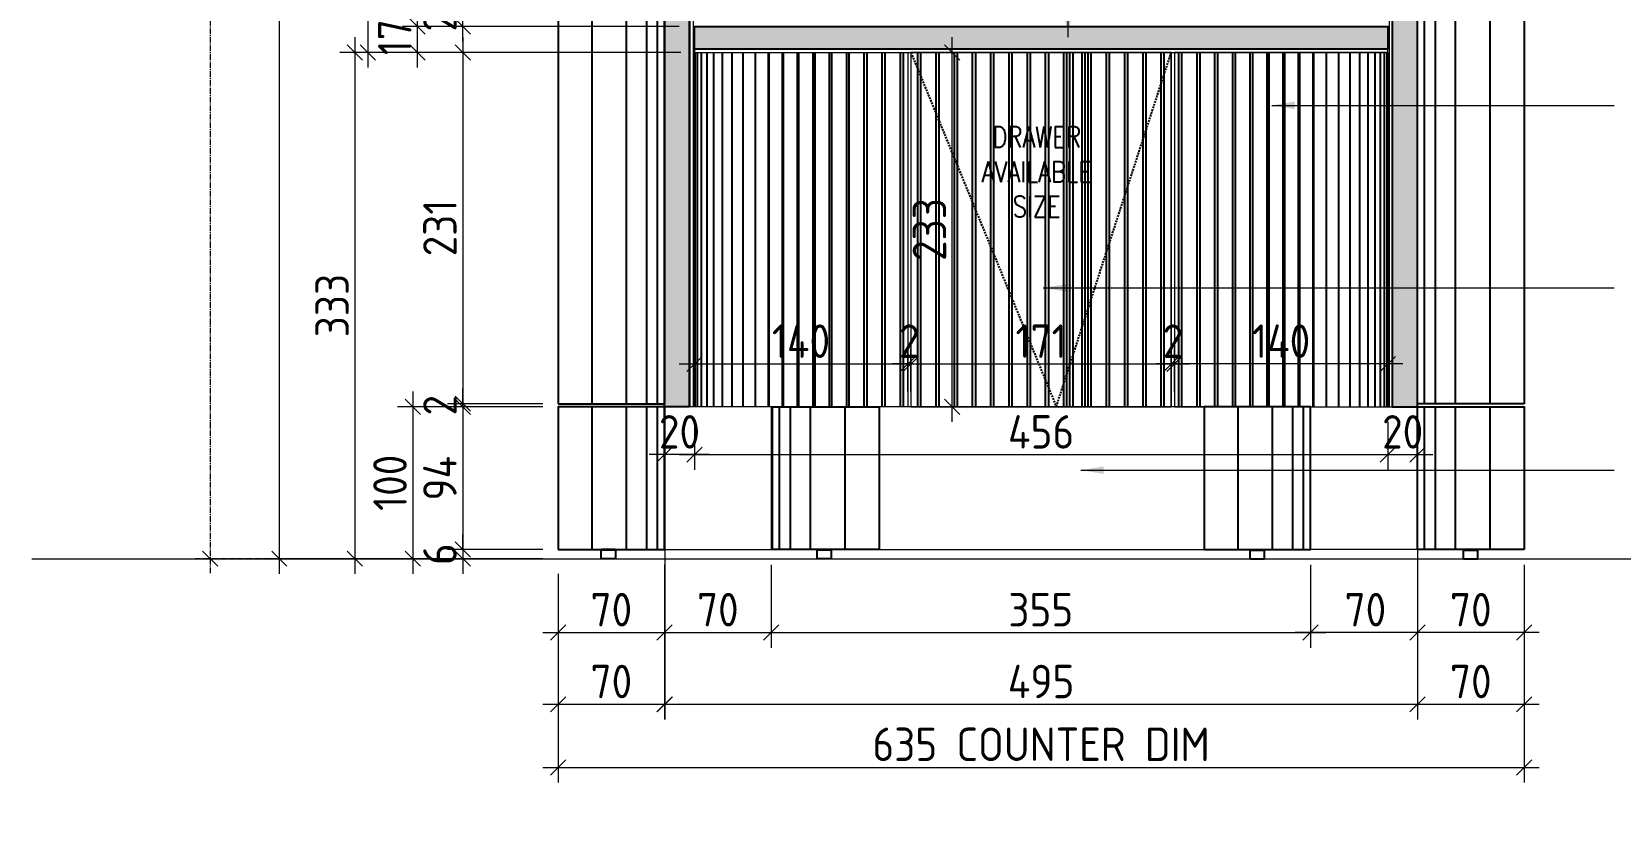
# Model space of a CAD drawing. Header units: millimetres. Extents: x 539949 to 547802, y -525020 to -515511.
# Drawn here: x 541713 to 542758, y -520055 to -519536 of the extents above; entities that cross this region are included whole.
import ezdxf

# ---------------------------------------------------------------- set-up
doc = ezdxf.new("R2010")
doc.units = ezdxf.units.MM
doc.header["$LTSCALE"] = 5
doc.header["$MEASUREMENT"] = 0
doc.header["$PDMODE"] = 35
for name, pattern in [('CENTER2', [1.125, 0.75, -0.125, 0.125, -0.125]), ('DASH2', [0.375, 0.25, -0.125]), ('phl_thick', [0])]:
    doc.linetypes.add(name, pattern=pattern)
for name, color, linetype, lineweight in [('Decolab', 7, 'Continuous', 0), ('MDF', 41, 'Continuous', 0), ('METAL', 6, 'Continuous', 0)]:
    doc.layers.add(name, color=color, linetype=linetype, lineweight=lineweight)
for name, color, linetype in [('DIM-10', 1, 'Continuous'), ('HACTH', 8, 'Continuous'), ('Hardware', 9, 'Continuous'), ('HATCH', 8, 'Continuous'), ('I-FURN', 25, 'Continuous'), ('L-Det Tag', 7, 'Continuous')]:
    doc.layers.add(name, color=color, linetype=linetype)
doc.styles.add('ABRA', font='romans.shx', dxfattribs={"width": 0.8, "bigfont": 'bigfont.shx'})
doc.styles.add('ISOCP', font='isocp.shx')
doc.styles.get("Standard").update_dxf_attribs({"font": 'arial.ttf'})
doc.dimstyles.new('dim', dxfattribs={"dimtxt": 2, "dimasz": 2, "dimexe": 1, "dimexo": 1, "dimgap": 1, "dimtad": 1, "dimdec": 0, "dimdsep": 46, "dimtxsty": 'Standard', "dimblk": 'OBLIQUE', "dimcen": 0, "dimdle": 1, "dimclrd": 1, "dimclre": 1, "dimclrt": 1, "dimadec": 0, "dimazin": 0, "dimtfac": 1, "dimtdec": 0, "dimtix": 1, "dimtmove": 0, "dimatfit": 3, "dimfxl": 1, "dimlwd": 0, "dimlwe": 0, "dimarcsym": 0})
doc.dimstyles.new('DL - 10', dxfattribs={"dimscale": 10, "dimtxt": 2.2, "dimasz": 1, "dimexe": 1, "dimexo": 1, "dimgap": 0.4, "dimtad": 1, "dimdec": 0, "dimdsep": 46, "dimtxsty": 'ISOCP', "dimblk": 'OBLIQUE', "dimcen": 0.5, "dimdle": 1, "dimclrd": 256, "dimclre": 256, "dimclrt": 2, "dimadec": 0, "dimazin": 2, "dimtfac": 1, "dimtdec": 0, "dimtix": 1, "dimtmove": 1, "dimatfit": 3, "dimldrblk": 'OPEN90', "dimfxl": 1, "dimlwd": 9, "dimlwe": 9, "dimarcsym": 0})

# ---------------------------------------------------------------- blocks, each defined once
blk = doc.blocks.new('*U330')
at = {"layer": 'HATCH'}
for p, q in [((-200, 0), (-200, 268.5)), ((-186.9, 0), (-186.9, 268.5)), ((-166.6, 0), (-166.6, 268.5)), ((-128.6, 0), (-128.6, 268.5)), ((-63.7, 0), (-63.7, 268.5)), ((0, 268.5), (0, 0))]:
    blk.add_line(p, q, dxfattribs=at)
blk.add_lwpolyline([(0, 0), (-200, 0), (-200, 268.5), (0, 268.5)], close=True, dxfattribs=at)
blk = doc.blocks.new('*U371')
at = {"layer": 'HATCH'}
for p, q in [((-200, 0), (-200, 6601.4)), ((-186.9, 0), (-186.9, 6601.4)), ((-166.6, 0), (-166.6, 6601.4)), ((-128.6, 0), (-128.6, 6601.4)), ((-63.7, 0), (-63.7, 6601.4)), ((0, 6601.4), (0, 0))]:
    blk.add_line(p, q, dxfattribs=at)
blk.add_lwpolyline([(0, 0), (-200, 0), (-200, 6601.4), (0, 6601.4)], close=True, dxfattribs=at)
blk = doc.blocks.new('_OBLIQUE')
at = {"color": 0, "linetype": 'ByBlock', "lineweight": -2}
blk.add_line((-0.5, -0.5), (0.5, 0.5), dxfattribs=at)
blk = doc.blocks.new('*D34')
at = {"layer": 'Defpoints', "color": 0, "transparency": 16777216}
for p in [(542059.3, -517169.2), (541876, -519882.2), (542059.3, -519882.2)]:
    blk.add_point(p, dxfattribs=at)
at = {"layer": 'DIM-10', "lineweight": 9, "transparency": 16777216}
for p, q in [((541876, -517159.2), (541876, -519892.2)), ((542049.3, -517169.2), (541866, -517169.2)), ((542049.3, -519882.2), (541866, -519882.2))]:
    blk.add_line(p, q, dxfattribs=at)
at = {"layer": 'DIM-10', "lineweight": 9, "transparency": 16777216, "xscale": 10, "yscale": 10, "zscale": 10}
for p, rotation in [((541876, -517169.2), 90), ((541876, -519882.2), 270)]:
    blk.add_blockref('_OBLIQUE', p, dxfattribs=dict(at, rotation=rotation))
at = {"layer": 'DIM-10', "color": 2, "transparency": 16777216, "insert": (541860.8, -518525.7), "char_height": 22, "attachment_point": 5, "rotation": 90, "style": 'ISOCP'}
blk.add_mtext('2713 COUNTER DIM.', dxfattribs=at)
blk = doc.blocks.new('_Open90')
at = {"color": 0, "linetype": 'ByBlock', "lineweight": -2}
for p, q in [((0, 0), (-1, 0)), ((-0.5, 0.5), (0, 0)), ((0, 0), (-0.5, -0.5))]:
    blk.add_line(p, q, dxfattribs=at)
blk = doc.blocks.new('*D55')
at = {"layer": 'Defpoints', "color": 0, "transparency": 16777216}
for p in [(542199.3, -518051.4), (541934.2, -519549.4), (542148.9, -519549.4)]:
    blk.add_point(p, dxfattribs=at)
at = {"layer": 'DIM-10', "lineweight": 9, "transparency": 16777216}
for p, q in [((542189.3, -518051.4), (541924.2, -518051.4)), ((541934.2, -518041.4), (541934.2, -519559.4)), ((542138.9, -519549.4), (541924.2, -519549.4))]:
    blk.add_line(p, q, dxfattribs=at)
at = {"layer": 'DIM-10', "lineweight": 9, "transparency": 16777216, "xscale": 10, "yscale": 10, "zscale": 10}
for p, rotation in [((541934.2, -518051.4), 90), ((541934.2, -519549.4), 270)]:
    blk.add_blockref('_OBLIQUE', p, dxfattribs=dict(at, rotation=rotation))
at = {"layer": 'DIM-10', "color": 2, "transparency": 16777216, "insert": (541904.2, -518817.4), "char_height": 22, "attachment_point": 5, "rotation": 90, "style": 'ISOCP'}
blk.add_mtext('1498', dxfattribs=at)
blk = doc.blocks.new('*D39')
at = {"layer": 'Defpoints', "color": 0, "transparency": 16777216}
for p in [(542141.3, -519549.4), (541925.7, -519882.2), (542058.6, -519882.2)]:
    blk.add_point(p, dxfattribs=at)
at = {"layer": 'DIM-10', "lineweight": 9, "transparency": 16777216}
for p, q in [((541925.7, -519539.4), (541925.7, -519892.2)), ((542131.3, -519549.4), (541915.7, -519549.4)), ((542048.6, -519882.2), (541915.7, -519882.2))]:
    blk.add_line(p, q, dxfattribs=at)
at = {"layer": 'DIM-10', "lineweight": 9, "transparency": 16777216, "xscale": 10, "yscale": 10, "zscale": 10}
for p, rotation in [((541925.7, -519549.4), 90), ((541925.7, -519882.2), 270)]:
    blk.add_blockref('_OBLIQUE', p, dxfattribs=dict(at, rotation=rotation))
at = {"layer": 'DIM-10', "color": 2, "transparency": 16777216, "insert": (541910.7, -519715.8), "char_height": 22, "attachment_point": 5, "rotation": 90, "style": 'ISOCP'}
blk.add_mtext('333', dxfattribs=at)
blk = doc.blocks.new('*D52')
at = {"layer": 'Defpoints', "color": 0, "transparency": 16777216}
for p in [(541996.6, -519512.2), (542148.8, -519512.2), (542148.8, -519532.3)]:
    blk.add_point(p, dxfattribs=at)
at = {"layer": 'DIM-10', "lineweight": 9, "transparency": 16777216}
for p, q in [((541996.6, -519542.3), (541996.6, -519502.2)), ((542138.8, -519512.2), (541986.6, -519512.2)), ((542138.8, -519532.3), (541986.6, -519532.3))]:
    blk.add_line(p, q, dxfattribs=at)
at = {"layer": 'DIM-10', "lineweight": 9, "transparency": 16777216, "xscale": 10, "yscale": 10, "zscale": 10}
for p, rotation in [((541996.6, -519512.2), 90), ((541996.6, -519532.3), 270)]:
    blk.add_blockref('_OBLIQUE', p, dxfattribs=dict(at, rotation=rotation))
at = {"layer": 'DIM-10', "color": 2, "transparency": 16777216, "insert": (541981.6, -519522.2), "char_height": 22, "attachment_point": 5, "rotation": 90, "style": 'ISOCP'}
blk.add_mtext('20', dxfattribs=at)
blk = doc.blocks.new('*D35')
at = {"layer": 'Defpoints', "color": 0, "transparency": 16777216}
for p in [(541966.9, -519532.3), (542148.8, -519532.3), (542149.9, -519549.4)]:
    blk.add_point(p, dxfattribs=at)
at = {"layer": 'DIM-10', "lineweight": 9, "transparency": 16777216}
for p, q in [((541966.9, -519559.4), (541966.9, -519522.3)), ((542138.8, -519532.3), (541956.9, -519532.3)), ((542139.9, -519549.4), (541956.9, -519549.4))]:
    blk.add_line(p, q, dxfattribs=at)
at = {"layer": 'DIM-10', "lineweight": 9, "transparency": 16777216, "xscale": 10, "yscale": 10, "zscale": 10}
for p, rotation in [((541966.9, -519532.3), 90), ((541966.9, -519549.4), 270)]:
    blk.add_blockref('_OBLIQUE', p, dxfattribs=dict(at, rotation=rotation))
at = {"layer": 'DIM-10', "color": 2, "transparency": 16777216, "insert": (541951.9, -519539.4), "char_height": 22, "attachment_point": 5, "rotation": 90, "style": 'ISOCP'}
blk.add_mtext('17', dxfattribs=at)
blk = doc.blocks.new('*D53')
at = {"layer": 'Defpoints', "color": 0, "transparency": 16777216}
for p in [(542059.3, -519549.4), (541996.6, -519780.3), (542059.3, -519780.3)]:
    blk.add_point(p, dxfattribs=at)
at = {"layer": 'DIM-10', "lineweight": 9, "transparency": 16777216}
for p, q in [((541996.6, -519539.4), (541996.6, -519790.3)), ((542049.3, -519549.4), (541986.6, -519549.4)), ((542049.3, -519780.3), (541986.6, -519780.3))]:
    blk.add_line(p, q, dxfattribs=at)
at = {"layer": 'DIM-10', "lineweight": 9, "transparency": 16777216, "xscale": 10, "yscale": 10, "zscale": 10}
for p, rotation in [((541996.6, -519549.4), 90), ((541996.6, -519780.3), 270)]:
    blk.add_blockref('_OBLIQUE', p, dxfattribs=dict(at, rotation=rotation))
at = {"layer": 'DIM-10', "color": 2, "transparency": 16777216, "insert": (541981.6, -519664.8), "char_height": 22, "attachment_point": 5, "rotation": 90, "style": 'ISOCP'}
blk.add_mtext('231', dxfattribs=at)
blk = doc.blocks.new('*D54')
at = {"layer": 'Defpoints', "color": 0, "transparency": 16777216}
for p in [(542059.3, -519782.3), (541996.6, -519876.2), (542059.3, -519876.2)]:
    blk.add_point(p, dxfattribs=at)
at = {"layer": 'DIM-10', "lineweight": 9, "transparency": 16777216}
for p, q in [((541996.6, -519772.3), (541996.6, -519886.2)), ((542049.3, -519782.3), (541986.6, -519782.3)), ((542049.3, -519876.2), (541986.6, -519876.2))]:
    blk.add_line(p, q, dxfattribs=at)
at = {"layer": 'DIM-10', "lineweight": 9, "transparency": 16777216, "xscale": 10, "yscale": 10, "zscale": 10}
for p, rotation in [((541996.6, -519782.3), 90), ((541996.6, -519876.2), 270)]:
    blk.add_blockref('_OBLIQUE', p, dxfattribs=dict(at, rotation=rotation))
at = {"layer": 'DIM-10', "color": 2, "transparency": 16777216, "insert": (541981.6, -519829.3), "char_height": 22, "attachment_point": 5, "rotation": 90, "style": 'ISOCP'}
blk.add_mtext('94', dxfattribs=at)
blk = doc.blocks.new('*D68')
at = {"layer": 'Defpoints', "color": 0, "transparency": 16777216}
for p in [(542129.2, -519876.2), (542059.3, -519882.2), (542129.2, -519930.7)]:
    blk.add_point(p, dxfattribs=at)
at = {"layer": 'DIM-10', "lineweight": 9, "transparency": 16777216}
for p, q in [((542129.2, -519886.2), (542129.2, -519940.7)), ((542059.3, -519892.2), (542059.3, -519940.7)), ((542049.3, -519930.7), (542139.2, -519930.7))]:
    blk.add_line(p, q, dxfattribs=at)
at = {"layer": 'DIM-10', "lineweight": 9, "transparency": 16777216, "xscale": 10, "yscale": 10, "zscale": 10, "rotation": 180}
blk.add_blockref('_OBLIQUE', (542059.3, -519930.7), dxfattribs=at)
at = {"layer": 'DIM-10', "lineweight": 9, "transparency": 16777216, "xscale": 10, "yscale": 10, "zscale": 10}
blk.add_blockref('_OBLIQUE', (542129.2, -519930.7), dxfattribs=at)
at = {"layer": 'DIM-10', "color": 2, "transparency": 16777216, "insert": (542094.3, -519915.7), "char_height": 22, "attachment_point": 5, "style": 'ISOCP'}
blk.add_mtext('70', dxfattribs=at)
blk = doc.blocks.new('*D69')
at = {"layer": 'Defpoints', "color": 0, "transparency": 16777216}
for p in [(542129.2, -519876.2), (542199.3, -519876.2), (542199.3, -519930.7)]:
    blk.add_point(p, dxfattribs=at)
at = {"layer": 'DIM-10', "lineweight": 9, "transparency": 16777216}
for p, q in [((542129.2, -519886.2), (542129.2, -519940.7)), ((542199.3, -519886.2), (542199.3, -519940.7)), ((542119.2, -519930.7), (542209.3, -519930.7))]:
    blk.add_line(p, q, dxfattribs=at)
at = {"layer": 'DIM-10', "lineweight": 9, "transparency": 16777216, "xscale": 10, "yscale": 10, "zscale": 10, "rotation": 180}
blk.add_blockref('_OBLIQUE', (542129.2, -519930.7), dxfattribs=at)
at = {"layer": 'DIM-10', "lineweight": 9, "transparency": 16777216, "xscale": 10, "yscale": 10, "zscale": 10}
blk.add_blockref('_OBLIQUE', (542199.3, -519930.7), dxfattribs=at)
at = {"layer": 'DIM-10', "color": 2, "transparency": 16777216, "insert": (542164.3, -519915.7), "char_height": 22, "attachment_point": 5, "style": 'ISOCP'}
blk.add_mtext('70', dxfattribs=at)
blk = doc.blocks.new('*D70')
at = {"layer": 'Defpoints', "color": 0, "transparency": 16777216}
for p in [(542199.3, -519876.2), (542553.9, -519876.2), (542553.9, -519930.7)]:
    blk.add_point(p, dxfattribs=at)
at = {"layer": 'DIM-10', "lineweight": 9, "transparency": 16777216}
for p, q in [((542199.3, -519886.2), (542199.3, -519940.7)), ((542553.9, -519886.2), (542553.9, -519940.7)), ((542189.3, -519930.7), (542563.9, -519930.7))]:
    blk.add_line(p, q, dxfattribs=at)
at = {"layer": 'DIM-10', "lineweight": 9, "transparency": 16777216, "xscale": 10, "yscale": 10, "zscale": 10, "rotation": 180}
blk.add_blockref('_OBLIQUE', (542199.3, -519930.7), dxfattribs=at)
at = {"layer": 'DIM-10', "lineweight": 9, "transparency": 16777216, "xscale": 10, "yscale": 10, "zscale": 10}
blk.add_blockref('_OBLIQUE', (542553.9, -519930.7), dxfattribs=at)
at = {"layer": 'DIM-10', "color": 2, "transparency": 16777216, "insert": (542376.6, -519915.7), "char_height": 22, "attachment_point": 5, "style": 'ISOCP'}
blk.add_mtext('355', dxfattribs=at)
blk = doc.blocks.new('*D71')
at = {"layer": 'Defpoints', "color": 0, "transparency": 16777216}
for p in [(542694.3, -519876.2), (542624.3, -519882.2), (542624.3, -519930.7)]:
    blk.add_point(p, dxfattribs=at)
at = {"layer": 'DIM-10', "lineweight": 9, "transparency": 16777216}
for p, q in [((542694.3, -519886.2), (542694.3, -519940.7)), ((542624.3, -519892.2), (542624.3, -519940.7)), ((542704.3, -519930.7), (542614.3, -519930.7))]:
    blk.add_line(p, q, dxfattribs=at)
at = {"layer": 'DIM-10', "lineweight": 9, "transparency": 16777216, "xscale": 10, "yscale": 10, "zscale": 10, "rotation": 180}
blk.add_blockref('_OBLIQUE', (542624.3, -519930.7), dxfattribs=at)
at = {"layer": 'DIM-10', "lineweight": 9, "transparency": 16777216, "xscale": 10, "yscale": 10, "zscale": 10}
blk.add_blockref('_OBLIQUE', (542694.3, -519930.7), dxfattribs=at)
at = {"layer": 'DIM-10', "color": 2, "transparency": 16777216, "insert": (542659.3, -519915.7), "char_height": 22, "attachment_point": 5, "style": 'ISOCP'}
blk.add_mtext('70', dxfattribs=at)
blk = doc.blocks.new('*D72')
at = {"layer": 'Defpoints', "color": 0, "transparency": 16777216}
for p in [(542553.9, -519882.2), (542624.3, -519882.2), (542553.9, -519930.7)]:
    blk.add_point(p, dxfattribs=at)
at = {"layer": 'DIM-10', "lineweight": 9, "transparency": 16777216}
for p, q in [((542553.9, -519892.2), (542553.9, -519940.7)), ((542624.3, -519892.2), (542624.3, -519940.7)), ((542634.3, -519930.7), (542543.9, -519930.7))]:
    blk.add_line(p, q, dxfattribs=at)
at = {"layer": 'DIM-10', "lineweight": 9, "transparency": 16777216, "xscale": 10, "yscale": 10, "zscale": 10, "rotation": 180}
blk.add_blockref('_OBLIQUE', (542553.9, -519930.7), dxfattribs=at)
at = {"layer": 'DIM-10', "lineweight": 9, "transparency": 16777216, "xscale": 10, "yscale": 10, "zscale": 10}
blk.add_blockref('_OBLIQUE', (542624.3, -519930.7), dxfattribs=at)
at = {"layer": 'DIM-10', "color": 2, "transparency": 16777216, "insert": (542590, -519915.7), "char_height": 22, "attachment_point": 5, "style": 'ISOCP'}
blk.add_mtext('70', dxfattribs=at)
blk = doc.blocks.new('*D73')
at = {"layer": 'Defpoints', "color": 0, "transparency": 16777216}
for p in [(542462.4, -519754.2), (542291.2, -519782.3), (542462.4, -519782.3)]:
    blk.add_point(p, dxfattribs=at)
at = {"layer": 'DIM-10', "lineweight": 9, "transparency": 16777216}
for p, q in [((542291.2, -519772.3), (542291.2, -519744.2)), ((542462.4, -519772.3), (542462.4, -519744.2)), ((542281.2, -519754.2), (542472.4, -519754.2))]:
    blk.add_line(p, q, dxfattribs=at)
at = {"layer": 'DIM-10', "lineweight": 9, "transparency": 16777216, "xscale": 10, "yscale": 10, "zscale": 10, "rotation": 180}
blk.add_blockref('_OBLIQUE', (542291.2, -519754.2), dxfattribs=at)
at = {"layer": 'DIM-10', "lineweight": 9, "transparency": 16777216, "xscale": 10, "yscale": 10, "zscale": 10}
blk.add_blockref('_OBLIQUE', (542462.4, -519754.2), dxfattribs=at)
at = {"layer": 'DIM-10', "color": 2, "transparency": 16777216, "insert": (542376.8, -519739.2), "char_height": 22, "attachment_point": 5, "style": 'ISOCP'}
blk.add_mtext('171', dxfattribs=at)
blk = doc.blocks.new('*D74')
at = {"layer": 'Defpoints', "color": 0, "transparency": 16777216}
for p in [(542289.2, -519754.2), (542148.9, -519782.3), (542289.2, -519782.3)]:
    blk.add_point(p, dxfattribs=at)
at = {"layer": 'DIM-10', "lineweight": 9, "transparency": 16777216}
for p, q in [((542148.9, -519772.3), (542148.9, -519744.2)), ((542289.2, -519772.3), (542289.2, -519744.2)), ((542138.9, -519754.2), (542299.2, -519754.2))]:
    blk.add_line(p, q, dxfattribs=at)
at = {"layer": 'DIM-10', "lineweight": 9, "transparency": 16777216, "xscale": 10, "yscale": 10, "zscale": 10, "rotation": 180}
blk.add_blockref('_OBLIQUE', (542148.9, -519754.2), dxfattribs=at)
at = {"layer": 'DIM-10', "lineweight": 9, "transparency": 16777216, "xscale": 10, "yscale": 10, "zscale": 10}
blk.add_blockref('_OBLIQUE', (542289.2, -519754.2), dxfattribs=at)
at = {"layer": 'DIM-10', "color": 2, "transparency": 16777216, "insert": (542219, -519739.2), "char_height": 22, "attachment_point": 5, "style": 'ISOCP'}
blk.add_mtext('140', dxfattribs=at)
blk = doc.blocks.new('*D42')
at = {"layer": 'Defpoints', "color": 0, "transparency": 16777216}
for p in [(542291.2, -519754.2), (542289.2, -519782.3), (542291.2, -519782.3)]:
    blk.add_point(p, dxfattribs=at)
at = {"layer": 'DIM-10', "lineweight": 9, "transparency": 16777216}
for p, q in [((542289.2, -519772.3), (542289.2, -519744.2)), ((542291.2, -519772.3), (542291.2, -519744.2)), ((542289.2, -519754.2), (542279.2, -519754.2)), ((542289.2, -519754.2), (542291.2, -519754.2)), ((542291.2, -519754.2), (542301.2, -519754.2))]:
    blk.add_line(p, q, dxfattribs=at)
at = {"layer": 'DIM-10', "lineweight": 9, "transparency": 16777216, "xscale": 10, "yscale": 10, "zscale": 10}
blk.add_blockref('_OBLIQUE', (542289.2, -519754.2), dxfattribs=at)
at = {"layer": 'DIM-10', "lineweight": 9, "transparency": 16777216, "xscale": 10, "yscale": 10, "zscale": 10, "rotation": 180}
blk.add_blockref('_OBLIQUE', (542291.2, -519754.2), dxfattribs=at)
at = {"layer": 'DIM-10', "color": 2, "transparency": 16777216, "insert": (542290.2, -519739.2), "char_height": 22, "attachment_point": 5, "style": 'ISOCP'}
blk.add_mtext('2', dxfattribs=at)
blk = doc.blocks.new('*D75')
at = {"layer": 'Defpoints', "color": 0, "transparency": 16777216}
for p in [(542464.4, -519754.2), (542464.4, -519782.3), (542604.7, -519782.3)]:
    blk.add_point(p, dxfattribs=at)
at = {"layer": 'DIM-10', "lineweight": 9, "transparency": 16777216}
for p, q in [((542464.4, -519772.3), (542464.4, -519744.2)), ((542604.7, -519772.3), (542604.7, -519744.2)), ((542614.7, -519754.2), (542454.4, -519754.2))]:
    blk.add_line(p, q, dxfattribs=at)
at = {"layer": 'DIM-10', "lineweight": 9, "transparency": 16777216, "xscale": 10, "yscale": 10, "zscale": 10, "rotation": 180}
blk.add_blockref('_OBLIQUE', (542464.4, -519754.2), dxfattribs=at)
at = {"layer": 'DIM-10', "lineweight": 9, "transparency": 16777216, "xscale": 10, "yscale": 10, "zscale": 10}
blk.add_blockref('_OBLIQUE', (542604.7, -519754.2), dxfattribs=at)
at = {"layer": 'DIM-10', "color": 2, "transparency": 16777216, "insert": (542534.6, -519739.2), "char_height": 22, "attachment_point": 5, "style": 'ISOCP'}
blk.add_mtext('140', dxfattribs=at)
blk = doc.blocks.new('*D43')
at = {"layer": 'Defpoints', "color": 0, "transparency": 16777216}
for p in [(542462.4, -519754.2), (542462.4, -519782.3), (542464.4, -519782.3)]:
    blk.add_point(p, dxfattribs=at)
at = {"layer": 'DIM-10', "lineweight": 9, "transparency": 16777216}
for p, q in [((542462.4, -519772.3), (542462.4, -519744.2)), ((542464.4, -519772.3), (542464.4, -519744.2)), ((542462.4, -519754.2), (542452.4, -519754.2)), ((542464.4, -519754.2), (542462.4, -519754.2)), ((542464.4, -519754.2), (542474.4, -519754.2))]:
    blk.add_line(p, q, dxfattribs=at)
at = {"layer": 'DIM-10', "lineweight": 9, "transparency": 16777216, "xscale": 10, "yscale": 10, "zscale": 10}
blk.add_blockref('_OBLIQUE', (542462.4, -519754.2), dxfattribs=at)
at = {"layer": 'DIM-10', "lineweight": 9, "transparency": 16777216, "xscale": 10, "yscale": 10, "zscale": 10, "rotation": 180}
blk.add_blockref('_OBLIQUE', (542464.4, -519754.2), dxfattribs=at)
at = {"layer": 'DIM-10', "color": 2, "transparency": 16777216, "insert": (542463.4, -519739.2), "char_height": 22, "attachment_point": 5, "style": 'ISOCP'}
blk.add_mtext('2', dxfattribs=at)
blk = doc.blocks.new('*D44')
at = {"layer": 'Defpoints', "color": 0, "transparency": 16777216}
for p in [(542059.3, -519882.2), (542694.3, -519882.2), (542694.3, -520019.4)]:
    blk.add_point(p, dxfattribs=at)
at = {"layer": 'DIM-10', "lineweight": 9, "transparency": 16777216}
for p, q in [((542059.3, -519892.2), (542059.3, -520029.4)), ((542694.3, -519892.2), (542694.3, -520029.4)), ((542049.3, -520019.4), (542704.3, -520019.4))]:
    blk.add_line(p, q, dxfattribs=at)
at = {"layer": 'DIM-10', "lineweight": 9, "transparency": 16777216, "xscale": 10, "yscale": 10, "zscale": 10, "rotation": 180}
blk.add_blockref('_OBLIQUE', (542059.3, -520019.4), dxfattribs=at)
at = {"layer": 'DIM-10', "lineweight": 9, "transparency": 16777216, "xscale": 10, "yscale": 10, "zscale": 10}
blk.add_blockref('_OBLIQUE', (542694.3, -520019.4), dxfattribs=at)
at = {"layer": 'DIM-10', "color": 2, "transparency": 16777216, "insert": (542376.8, -520004.2), "char_height": 22, "attachment_point": 5, "style": 'ISOCP'}
blk.add_mtext('635 COUNTER DIM', dxfattribs=at)
blk = doc.blocks.new('*D45')
at = {"layer": 'Defpoints', "color": 0, "transparency": 16777216}
for p in [(542148.9, -519782.3), (542604.7, -519782.3), (542604.7, -519813.8)]:
    blk.add_point(p, dxfattribs=at)
at = {"layer": 'DIM-10', "lineweight": 9, "transparency": 16777216}
for p, q in [((542148.9, -519792.3), (542148.9, -519823.8)), ((542604.7, -519792.3), (542604.7, -519823.8)), ((542138.9, -519813.8), (542614.7, -519813.8))]:
    blk.add_line(p, q, dxfattribs=at)
at = {"layer": 'DIM-10', "lineweight": 9, "transparency": 16777216, "xscale": 10, "yscale": 10, "zscale": 10, "rotation": 180}
blk.add_blockref('_OBLIQUE', (542148.9, -519813.8), dxfattribs=at)
at = {"layer": 'DIM-10', "lineweight": 9, "transparency": 16777216, "xscale": 10, "yscale": 10, "zscale": 10}
blk.add_blockref('_OBLIQUE', (542604.7, -519813.8), dxfattribs=at)
at = {"layer": 'DIM-10', "color": 2, "transparency": 16777216, "insert": (542376.8, -519798.8), "char_height": 22, "attachment_point": 5, "style": 'ISOCP'}
blk.add_mtext('456', dxfattribs=at)
blk = doc.blocks.new('*D36')
at = {"layer": 'Defpoints', "color": 0, "transparency": 16777216}
for p in [(542604.7, -519782.3), (542624.3, -519782.3), (542624.3, -519813.8)]:
    blk.add_point(p, dxfattribs=at)
at = {"layer": 'DIM-10', "lineweight": 9, "transparency": 16777216}
for p, q in [((542604.7, -519792.3), (542604.7, -519823.8)), ((542624.3, -519792.3), (542624.3, -519823.8)), ((542594.7, -519813.8), (542634.3, -519813.8))]:
    blk.add_line(p, q, dxfattribs=at)
at = {"layer": 'DIM-10', "lineweight": 9, "transparency": 16777216, "xscale": 10, "yscale": 10, "zscale": 10, "rotation": 180}
blk.add_blockref('_OBLIQUE', (542604.7, -519813.8), dxfattribs=at)
at = {"layer": 'DIM-10', "lineweight": 9, "transparency": 16777216, "xscale": 10, "yscale": 10, "zscale": 10}
blk.add_blockref('_OBLIQUE', (542624.3, -519813.8), dxfattribs=at)
at = {"layer": 'DIM-10', "color": 2, "transparency": 16777216, "insert": (542614.5, -519798.8), "char_height": 22, "attachment_point": 5, "style": 'ISOCP'}
blk.add_mtext('20', dxfattribs=at)
blk = doc.blocks.new('*D37')
at = {"layer": 'Defpoints', "color": 0, "transparency": 16777216}
for p in [(542059.3, -519882.2), (542129.2, -519882.2), (542129.2, -519977.9)]:
    blk.add_point(p, dxfattribs=at)
at = {"layer": 'DIM-10', "lineweight": 9, "transparency": 16777216}
for p, q in [((542059.3, -519892.2), (542059.3, -519987.9)), ((542129.2, -519892.2), (542129.2, -519987.9)), ((542049.3, -519977.9), (542139.2, -519977.9))]:
    blk.add_line(p, q, dxfattribs=at)
at = {"layer": 'DIM-10', "lineweight": 9, "transparency": 16777216, "xscale": 10, "yscale": 10, "zscale": 10, "rotation": 180}
blk.add_blockref('_OBLIQUE', (542059.3, -519977.9), dxfattribs=at)
at = {"layer": 'DIM-10', "lineweight": 9, "transparency": 16777216, "xscale": 10, "yscale": 10, "zscale": 10}
blk.add_blockref('_OBLIQUE', (542129.2, -519977.9), dxfattribs=at)
at = {"layer": 'DIM-10', "color": 2, "transparency": 16777216, "insert": (542094.3, -519962.9), "char_height": 22, "attachment_point": 5, "style": 'ISOCP'}
blk.add_mtext('70', dxfattribs=at)
blk = doc.blocks.new('*D38')
at = {"layer": 'Defpoints', "color": 0, "transparency": 16777216}
for p in [(542624.3, -519882.2), (542694.3, -519882.2), (542694.3, -519977.9)]:
    blk.add_point(p, dxfattribs=at)
at = {"layer": 'DIM-10', "lineweight": 9, "transparency": 16777216}
for p, q in [((542624.3, -519892.2), (542624.3, -519987.9)), ((542694.3, -519892.2), (542694.3, -519987.9)), ((542614.3, -519977.9), (542704.3, -519977.9))]:
    blk.add_line(p, q, dxfattribs=at)
at = {"layer": 'DIM-10', "lineweight": 9, "transparency": 16777216, "xscale": 10, "yscale": 10, "zscale": 10, "rotation": 180}
blk.add_blockref('_OBLIQUE', (542624.3, -519977.9), dxfattribs=at)
at = {"layer": 'DIM-10', "lineweight": 9, "transparency": 16777216, "xscale": 10, "yscale": 10, "zscale": 10}
blk.add_blockref('_OBLIQUE', (542694.3, -519977.9), dxfattribs=at)
at = {"layer": 'DIM-10', "color": 2, "transparency": 16777216, "insert": (542659.3, -519962.9), "char_height": 22, "attachment_point": 5, "style": 'ISOCP'}
blk.add_mtext('70', dxfattribs=at)
blk = doc.blocks.new('*D48')
at = {"layer": 'Defpoints', "color": 0, "transparency": 16777216}
for p in [(541996.6, -519780.3), (542059.3, -519780.3), (542059.3, -519782.3)]:
    blk.add_point(p, dxfattribs=at)
at = {"layer": 'DIM-10', "lineweight": 9, "transparency": 16777216}
for p, q in [((541996.6, -519780.3), (541996.6, -519770.3)), ((542049.3, -519780.3), (541986.6, -519780.3)), ((542049.3, -519782.3), (541986.6, -519782.3)), ((541996.6, -519782.3), (541996.6, -519780.3)), ((541996.6, -519782.3), (541996.6, -519792.3))]:
    blk.add_line(p, q, dxfattribs=at)
at = {"layer": 'DIM-10', "lineweight": 9, "transparency": 16777216, "xscale": 10, "yscale": 10, "zscale": 10}
for p, rotation in [((541996.6, -519780.3), 270), ((541996.6, -519782.3), 90)]:
    blk.add_blockref('_OBLIQUE', p, dxfattribs=dict(at, rotation=rotation))
at = {"layer": 'DIM-10', "color": 2, "transparency": 16777216, "insert": (541981.6, -519781.3), "char_height": 22, "attachment_point": 5, "rotation": 90, "style": 'ISOCP'}
blk.add_mtext('2', dxfattribs=at)
blk = doc.blocks.new('*D306')
at = {"layer": 'Defpoints', "color": 0, "transparency": 16777216}
for p in [(542318.4, -519549.4), (542323.7, -519549.4), (542323.7, -519782.3)]:
    blk.add_point(p, dxfattribs=at)
at = {"layer": 'DIM-10', "lineweight": 9, "transparency": 16777216}
for p, q in [((542318.4, -519792.3), (542318.4, -519539.4)), ((542313.7, -519549.4), (542308.4, -519549.4)), ((542313.7, -519782.3), (542308.4, -519782.3))]:
    blk.add_line(p, q, dxfattribs=at)
at = {"layer": 'DIM-10', "lineweight": 9, "transparency": 16777216, "xscale": 10, "yscale": 10, "zscale": 10}
for p, rotation in [((542318.4, -519549.4), 90), ((542318.4, -519782.3), 270)]:
    blk.add_blockref('_OBLIQUE', p, dxfattribs=dict(at, rotation=rotation))
at = {"layer": 'DIM-10', "color": 2, "transparency": 16777216, "insert": (542303.4, -519665.8), "char_height": 22, "attachment_point": 5, "rotation": 90, "style": 'ISOCP'}
blk.add_mtext('233', dxfattribs=at)
blk = doc.blocks.new('*D331')
at = {"layer": 'Defpoints', "color": 0, "transparency": 16777216}
for p in [(542059.3, -519876.2), (541996.6, -519882.2), (542059.3, -519882.2)]:
    blk.add_point(p, dxfattribs=at)
at = {"layer": 'DIM-10', "lineweight": 9, "transparency": 16777216}
for p, q in [((541996.6, -519876.2), (541996.6, -519866.2)), ((542049.3, -519876.2), (541986.6, -519876.2)), ((541996.6, -519876.2), (541996.6, -519882.2)), ((542049.3, -519882.2), (541986.6, -519882.2)), ((541996.6, -519882.2), (541996.6, -519892.2))]:
    blk.add_line(p, q, dxfattribs=at)
at = {"layer": 'DIM-10', "lineweight": 9, "transparency": 16777216, "xscale": 10, "yscale": 10, "zscale": 10}
for p, rotation in [((541996.6, -519876.2), 270), ((541996.6, -519882.2), 90)]:
    blk.add_blockref('_OBLIQUE', p, dxfattribs=dict(at, rotation=rotation))
at = {"layer": 'DIM-10', "color": 2, "transparency": 16777216, "insert": (541981.6, -519879.2), "char_height": 22, "attachment_point": 5, "rotation": 90, "style": 'ISOCP'}
blk.add_mtext('6', dxfattribs=at)
blk = doc.blocks.new('*D332')
at = {"layer": 'Defpoints', "color": 0, "transparency": 16777216}
for p in [(542059.3, -519782.3), (541963.8, -519882.2), (542059.3, -519882.2)]:
    blk.add_point(p, dxfattribs=at)
at = {"layer": 'DIM-10', "lineweight": 9, "transparency": 16777216}
for p, q in [((541963.8, -519772.3), (541963.8, -519892.2)), ((542049.3, -519782.3), (541953.8, -519782.3)), ((542049.3, -519882.2), (541953.8, -519882.2))]:
    blk.add_line(p, q, dxfattribs=at)
at = {"layer": 'DIM-10', "lineweight": 9, "transparency": 16777216, "xscale": 10, "yscale": 10, "zscale": 10}
for p, rotation in [((541963.8, -519782.3), 90), ((541963.8, -519882.2), 270)]:
    blk.add_blockref('_OBLIQUE', p, dxfattribs=dict(at, rotation=rotation))
at = {"layer": 'DIM-10', "color": 2, "transparency": 16777216, "insert": (541948.8, -519832.3), "char_height": 22, "attachment_point": 5, "rotation": 90, "style": 'ISOCP'}
blk.add_mtext('100', dxfattribs=at)
blk = doc.blocks.new('A$Ceeba6900')
at = {"layer": 'Hardware', "linetype": 'phl_thick'}
for p, q in [((0, 5.7), (9.5, 5.7)), ((0, 0), (0, 5.7)), ((0, 0), (9.5, 0)), ((0.3, 6), (9.3, 6)), ((9.5, 0), (9.5, 5.7))]:
    blk.add_line(p, q, dxfattribs=at)
for centre, start, end in [((-2, 7.8), 314.0741, 322.0067), ((11.5, 7.8), 217.9933, 225.9259)]:
    blk.add_arc(centre, 2.88, start, end, dxfattribs=at)
blk = doc.blocks.new('*D338')
at = {"layer": 'Defpoints', "color": 0, "linetype": 'CENTER2', "transparency": 16777216}
for p in [(542014.2, -517164.2), (541830.6, -519882.2), (542014.2, -519882.2)]:
    blk.add_point(p, dxfattribs=at)
at = {"layer": 'DIM-10', "linetype": 'CENTER2', "lineweight": 9, "transparency": 16777216}
for p, q in [((541830.6, -517154.2), (541830.6, -519892.2)), ((542004.2, -517164.2), (541820.6, -517164.2)), ((542004.2, -519882.2), (541820.6, -519882.2))]:
    blk.add_line(p, q, dxfattribs=at)
at = {"layer": 'DIM-10', "linetype": 'CENTER2', "lineweight": 9, "transparency": 16777216, "xscale": 10, "yscale": 10, "zscale": 10}
for p, rotation in [((541830.6, -517164.2), 90), ((541830.6, -519882.2), 270)]:
    blk.add_blockref('_OBLIQUE', p, dxfattribs=dict(at, rotation=rotation))
at = {"layer": 'DIM-10', "color": 2, "linetype": 'CENTER2', "transparency": 16777216, "insert": (541815.5, -518523.2), "char_height": 22, "attachment_point": 5, "rotation": 90, "style": 'ISOCP'}
blk.add_mtext('{\\C24;2718 SITE DIM}', dxfattribs=at)
blk = doc.blocks.new('*D369')
at = {"layer": 'Defpoints', "color": 0, "transparency": 16777216}
for p in [(542129.2, -519782.3), (542148.9, -519782.3), (542129.2, -519813.8)]:
    blk.add_point(p, dxfattribs=at)
at = {"layer": 'DIM-10', "lineweight": 9, "transparency": 16777216}
for p, q in [((542129.2, -519792.3), (542129.2, -519823.8)), ((542148.9, -519792.3), (542148.9, -519823.8)), ((542158.9, -519813.8), (542119.2, -519813.8))]:
    blk.add_line(p, q, dxfattribs=at)
at = {"layer": 'DIM-10', "lineweight": 9, "transparency": 16777216, "xscale": 10, "yscale": 10, "zscale": 10, "rotation": 180}
blk.add_blockref('_OBLIQUE', (542129.2, -519813.8), dxfattribs=at)
at = {"layer": 'DIM-10', "lineweight": 9, "transparency": 16777216, "xscale": 10, "yscale": 10, "zscale": 10}
blk.add_blockref('_OBLIQUE', (542148.9, -519813.8), dxfattribs=at)
at = {"layer": 'DIM-10', "color": 2, "transparency": 16777216, "insert": (542139.1, -519798.8), "char_height": 22, "attachment_point": 5, "style": 'ISOCP'}
blk.add_mtext('20', dxfattribs=at)
blk = doc.blocks.new('*D370')
at = {"layer": 'Defpoints', "color": 0, "transparency": 16777216}
for p in [(542129.4, -519782.3), (542624.3, -519782.3), (542624.3, -519977.9)]:
    blk.add_point(p, dxfattribs=at)
at = {"layer": 'DIM-10', "lineweight": 9, "transparency": 16777216}
for p, q in [((542129.4, -519792.3), (542129.4, -519987.9)), ((542624.3, -519792.3), (542624.3, -519987.9)), ((542119.4, -519977.9), (542634.3, -519977.9))]:
    blk.add_line(p, q, dxfattribs=at)
at = {"layer": 'DIM-10', "lineweight": 9, "transparency": 16777216, "xscale": 10, "yscale": 10, "zscale": 10, "rotation": 180}
blk.add_blockref('_OBLIQUE', (542129.4, -519977.9), dxfattribs=at)
at = {"layer": 'DIM-10', "lineweight": 9, "transparency": 16777216, "xscale": 10, "yscale": 10, "zscale": 10}
blk.add_blockref('_OBLIQUE', (542624.3, -519977.9), dxfattribs=at)
at = {"layer": 'DIM-10', "color": 2, "transparency": 16777216, "insert": (542376.8, -519962.9), "char_height": 22, "attachment_point": 5, "style": 'ISOCP'}
blk.add_mtext('495', dxfattribs=at)

msp = doc.modelspace()

# ---------------------------------------------------------------- hatches: boundary and pattern name
at = {"layer": 'HATCH'}
h = msp.add_hatch(dxfattribs=at)
h.set_pattern_fill('DOTS', color=102, scale=50)
h.set_pattern_definition([(0, (12604.2744, -73), (1.5625, 3.125), [0, -3.125])])
h.paths.add_polyline_path([(542145.4, -519782.3), (542129.2, -519782.3), (542129.2, -517469.2), (542145.4, -517469.2)])
h = msp.add_hatch(dxfattribs=at)
h.set_pattern_fill('DOTS', color=102, scale=50)
h.set_pattern_definition([(0, (12038.5298, -73), (1.5625, 3.125), [0, -3.125])])
h.paths.add_polyline_path([(542607.6, -519782.3), (542624.3, -519782.3), (542624.3, -517469.2), (542607.6, -517469.2)])
h = msp.add_hatch(dxfattribs=at)
h.set_pattern_fill('DOTS', color=102, scale=50)
h.set_pattern_definition([(0, (12059.2745, 0), (1.5625, 3.125), [0, -3.125])])
h.paths.add_polyline_path([(542604.7, -519547.3), (542148.9, -519547.3), (542148.9, -519532.3), (542604.7, -519532.3)])

# ---------------------------------------------------------------- linework, layer by layer
at = {"layer": 'Decolab'}
msp.add_line((541713.3, -519882.2), (543067.2, -519882.2), dxfattribs=at)
at = {"layer": 'HACTH'}
for p, q in [((542148.9, -519782.3), (542148.9, -519549.4)), ((542149.4, -519782.3), (542149.4, -519549.4)), ((542150.9, -519782.3), (542150.9, -519549.4)), ((542153.5, -519782.3), (542153.5, -519549.4)), ((542157.2, -519782.3), (542157.2, -519549.4)), ((542161.7, -519782.3), (542161.7, -519549.4)), ((542167.3, -519782.3), (542167.3, -519549.4)), ((542173.7, -519782.3), (542173.7, -519549.4)), ((542181, -519782.3), (542181, -519549.4)), ((542189.1, -519782.3), (542189.1, -519549.4)), ((542197.6, -519782.3), (542197.6, -519549.4)), ((542198, -519782.3), (542198, -519549.4)), ((542206.8, -519782.3), (542206.8, -519549.4)), ((542207.5, -519782.3), (542207.5, -519549.4)), ((542216.6, -519782.3), (542216.6, -519549.4)), ((542217.6, -519782.3), (542217.6, -519549.4)), ((542226.9, -519782.3), (542226.9, -519549.4)), ((542228.2, -519782.3), (542228.2, -519549.4)), ((542237.7, -519782.3), (542237.7, -519549.4)), ((542239.3, -519782.3), (542239.3, -519549.4)), ((542249, -519782.3), (542249, -519549.4)), ((542250.7, -519782.3), (542250.7, -519549.4)), ((542260.6, -519782.3), (542260.6, -519549.4)), ((542262.5, -519782.3), (542262.5, -519549.4)), ((542272.3, -519782.3), (542272.3, -519549.4)), ((542274.3, -519782.3), (542274.3, -519549.4)), ((542284.3, -519782.3), (542284.3, -519549.4)), ((542286.3, -519782.3), (542286.3, -519549.4)), ((542295.8, -519782.3), (542295.8, -519549.4)), ((542297.8, -519782.3), (542297.8, -519549.4)), ((542307.8, -519782.3), (542307.8, -519549.4)), ((542309.8, -519782.3), (542309.8, -519549.4)), ((542319.8, -519782.3), (542319.8, -519549.4)), ((542321.8, -519782.3), (542321.8, -519549.4)), ((542331.8, -519782.3), (542331.8, -519549.4)), ((542333.8, -519782.3), (542333.8, -519549.4)), ((542343.8, -519782.3), (542343.8, -519549.4)), ((542345.8, -519782.3), (542345.8, -519549.4)), ((542355.8, -519782.3), (542355.8, -519549.4)), ((542357.8, -519782.3), (542357.8, -519549.4)), ((542367.8, -519782.3), (542367.8, -519549.4)), ((542369.8, -519782.3), (542369.8, -519549.4)), ((542379.8, -519782.3), (542379.8, -519549.4)), ((542381.8, -519782.3), (542381.8, -519549.4)), ((542391.8, -519782.3), (542391.8, -519549.4)), ((542393.8, -519782.3), (542393.8, -519549.4)), ((542395.8, -519782.3), (542395.8, -519549.4)), ((542397.8, -519782.3), (542397.8, -519549.4)), ((542403.8, -519782.3), (542403.8, -519549.4)), ((542405.8, -519782.3), (542405.8, -519549.4)), ((542407.8, -519782.3), (542407.8, -519549.4)), ((542409.8, -519782.3), (542409.8, -519549.4)), ((542419.8, -519782.3), (542419.8, -519549.4)), ((542421.8, -519782.3), (542421.8, -519549.4)), ((542431.8, -519782.3), (542431.8, -519549.4)), ((542433.8, -519782.3), (542433.8, -519549.4)), ((542443.8, -519782.3), (542443.8, -519549.4)), ((542445.8, -519782.3), (542445.8, -519549.4)), ((542455.8, -519782.3), (542455.8, -519549.4)), ((542457.8, -519782.3), (542457.8, -519549.4)), ((542467.3, -519782.3), (542467.3, -519549.4)), ((542469.3, -519782.3), (542469.3, -519549.4)), ((542479.3, -519782.3), (542479.3, -519549.4)), ((542481.3, -519782.3), (542481.3, -519549.4)), ((542491.1, -519782.3), (542491.1, -519549.4)), ((542493, -519782.3), (542493, -519549.4)), ((542502.8, -519782.3), (542502.8, -519549.4)), ((542504.6, -519782.3), (542504.6, -519549.4)), ((542514.3, -519782.3), (542514.3, -519549.4)), ((542515.9, -519782.3), (542515.9, -519549.4)), ((542525.4, -519782.3), (542525.4, -519549.4)), ((542526.7, -519782.3), (542526.7, -519549.4)), ((542536, -519782.3), (542536, -519549.4)), ((542537, -519782.3), (542537, -519549.4)), ((542546.1, -519782.3), (542546.1, -519549.4)), ((542546.8, -519782.3), (542546.8, -519549.4)), ((542555.6, -519782.3), (542555.6, -519549.4)), ((542556, -519782.3), (542556, -519549.4)), ((542564.5, -519782.3), (542564.5, -519549.4)), ((542572.6, -519782.3), (542572.6, -519549.4)), ((542579.9, -519782.3), (542579.9, -519549.4)), ((542586.3, -519782.3), (542586.3, -519549.4)), ((542591.8, -519782.3), (542591.8, -519549.4)), ((542596.4, -519782.3), (542596.4, -519549.4)), ((542600, -519782.3), (542600, -519549.4)), ((542602.6, -519782.3), (542602.6, -519549.4)), ((542604.2, -519782.3), (542604.2, -519549.4)), ((542604.7, -519782.3), (542604.7, -519549.4))]:
    msp.add_line(p, q, dxfattribs=at)
at = {"layer": 'HATCH', "color": 102}
for points in [[(542145.4, -519782.3), (542129.2, -519782.3), (542129.2, -517469.2), (542145.4, -517469.2)], [(542607.6, -519782.3), (542624.3, -519782.3), (542624.3, -517469.2), (542607.6, -517469.2)], [(542604.7, -519547.3), (542148.9, -519547.3), (542148.9, -519532.3), (542604.7, -519532.3)]]:
    msp.add_lwpolyline(points, close=True, dxfattribs=at)
at = {"layer": 'HATCH', "linetype": 'DASH2'}
msp.add_lwpolyline([(542291.2, -519549.4), (542386.8, -519782.3), (542462.4, -519549.4)], dxfattribs=at)
at = {"layer": 'MDF'}
for p, q in [((542289.2, -519549.4), (542289.2, -519782.3)), ((542291.2, -519549.4), (542291.2, -519782.3)), ((542462.4, -519549.4), (542462.4, -519782.3)), ((542464.4, -519549.4), (542464.4, -519782.3))]:
    msp.add_line(p, q, dxfattribs=at)
for points in [[(542059.3, -517471.2), (542129.2, -517471.2), (542129.4, -519780.3), (542059.3, -519780.3)], [(542694.3, -517471.2), (542624.3, -517471.2), (542624.3, -519780.3), (542694.3, -519780.3)], [(542148.9, -519549.4), (542604.7, -519549.4), (542604.7, -519547.3), (542148.9, -519547.3)], [(542148.9, -519549.4), (542289.2, -519549.4), (542289.2, -519782.3), (542148.9, -519782.3)], [(542462.4, -519549.4), (542291.2, -519549.4), (542291.2, -519782.3), (542462.4, -519782.3)], [(542604.7, -519549.4), (542464.4, -519549.4), (542464.4, -519782.3), (542604.7, -519782.3)], [(542059.3, -519782.3), (542129.4, -519782.3), (542129.2, -519876.2), (542059.3, -519876.2)], [(542200.3, -519782.3), (542129.4, -519782.3), (542129.2, -519876.2), (542200.3, -519876.2)], [(542553.9, -519782.3), (542199.3, -519782.3), (542199.3, -519876.2), (542553.9, -519876.2)], [(542553.9, -519782.3), (542624.3, -519782.3), (542624.3, -519876.2), (542553.9, -519876.2)], [(542694.3, -519782.3), (542624.3, -519782.3), (542624.3, -519876.2), (542694.3, -519876.2)]]:
    msp.add_lwpolyline(points, close=True, dxfattribs=at)
at = {"layer": 'METAL', "lineweight": 5}
for points in [[(542146, -517469.2), (542148, -517469.2), (542148, -519782.3), (542146, -519782.3)], [(542607.6, -517469.2), (542605.6, -517469.2), (542605.6, -519782.3), (542607.6, -519782.3)]]:
    msp.add_lwpolyline(points, close=True, dxfattribs=at)

# ---------------------------------------------------------------- block references
at = {"layer": 'Decolab', "xscale": -1}
for p in [(542097.2, -519882.2), (542239, -519882.2)]:
    msp.add_blockref('A$Ceeba6900', p, dxfattribs=at)
at = {"layer": 'Decolab'}
for p in [(542514.2, -519882.2), (542654.5, -519882.2)]:
    msp.add_blockref('A$Ceeba6900', p, dxfattribs=at)
at = {"layer": 'I-FURN', "yscale": 0.3497971418569477, "zscale": 0.3497971418569477}
for name, p, xscale in [('*U371', (542059.3, -519780.3), -0.3497971418569477), ('*U371', (542694.3, -519780.3), 0.3497971418569477), ('*U330', (542059.3, -519876.2), -0.3497971418569477), ('*U330', (542270.3, -519876.2), 0.3497971418569477), ('*U330', (542484, -519876.2), -0.3497971418569477), ('*U330', (542694.3, -519876.2), 0.3497971418569477)]:
    msp.add_blockref(name, p, dxfattribs=dict(at, xscale=xscale))

# ---------------------------------------------------------------- texts
at = {"layer": 'L-Det Tag', "color": 7, "insert": (542342.2, -519627.9), "char_height": 13.718, "attachment_point": 4, "style": 'ABRA'}
msp.add_mtext_dynamic_manual_height_columns('\\pxqc;{\\Fromans|c0;DRAWER AVAILABLE SIZE }', width=63.372, gutter_width=18.3, heights=[-59.4], dxfattribs=at)

# ---------------------------------------------------------------- dimensions: what is measured, and where the dimension line sits
at = {"layer": 'DIM-10', "linetype": 'CENTER2'}
dim = msp.add_linear_dim(base=(541830.6, -519882.2), p1=(542014.2, -517164.2), p2=(542014.2, -519882.2), angle=90, text='{\\C24;<> SITE DIM}', dimstyle='DL - 10', dxfattribs=at)
dim.commit()
dim.dimension.update_dxf_attribs({"geometry": '*D338', "text_midpoint": (541815.5, -518523.2)})
at = {"layer": 'DIM-10'}
dim = msp.add_linear_dim(base=(541876, -519882.2), p1=(542059.3, -517169.2), p2=(542059.3, -519882.2), angle=90, text='<> COUNTER DIM.', dimstyle='DL - 10', dxfattribs=at)
dim.commit()
dim.dimension.update_dxf_attribs({"geometry": '*D34', "text_midpoint": (541876, -518525.7), "dimtype": 128})
for base, p1, p2, angle, picture, middle in [((541934.2, -519549.4), (542199.3, -518051.4), (542148.9, -519549.4), 90, '*D55', (541919.2, -518817.4)), ((541996.6, -519512.2), (542148.8, -519532.3), (542148.8, -519512.2), 90, '*D52', (541996.6, -519522.2)), ((541966.9, -519532.3), (542149.9, -519549.4), (542148.8, -519532.3), 90, '*D35', (541966.9, -519539.4)), ((541996.6, -519780.3), (542059.3, -519782.3), (542059.3, -519780.3), 90, '*D48', (541996.6, -519781.3)), ((542129.2, -519813.8), (542148.9, -519782.3), (542129.2, -519782.3), 180, '*D369', (542139.1, -519813.8))]:
    dim = msp.add_linear_dim(base=base, p1=p1, p2=p2, angle=angle, dimstyle='DL - 10', dxfattribs=at)
    dim.commit()
    dim.dimension.update_dxf_attribs({"geometry": picture, "text_midpoint": middle, "dimtype": 128})
for base, p1, p2, picture, middle in [((541925.7, -519882.2), (542141.3, -519549.4), (542058.6, -519882.2), '*D39', (541910.7, -519715.8)), ((541996.6, -519780.3), (542059.3, -519549.4), (542059.3, -519780.3), '*D53', (541981.6, -519664.8)), ((542318.4, -519549.4), (542323.7, -519782.3), (542323.7, -519549.4), '*D306', (542303.4, -519665.8)), ((541963.8, -519882.2), (542059.3, -519782.3), (542059.3, -519882.2), '*D332', (541948.8, -519832.3)), ((541996.6, -519876.2), (542059.3, -519782.3), (542059.3, -519876.2), '*D54', (541981.6, -519829.3)), ((541996.6, -519882.2), (542059.3, -519876.2), (542059.3, -519882.2), '*D331', (541981.6, -519879.2))]:
    dim = msp.add_linear_dim(base=base, p1=p1, p2=p2, angle=90, dimstyle='DL - 10', dxfattribs=at)
    dim.commit()
    dim.dimension.update_dxf_attribs({"geometry": picture, "text_midpoint": middle})
for base, p1, p2, picture, middle in [((542289.2, -519754.2), (542148.9, -519782.3), (542289.2, -519782.3), '*D74', (542219, -519739.2)), ((542462.4, -519754.2), (542291.2, -519782.3), (542462.4, -519782.3), '*D73', (542376.8, -519739.2)), ((542464.4, -519754.2), (542604.7, -519782.3), (542464.4, -519782.3), '*D75', (542534.6, -519739.2)), ((542624.3, -519977.9), (542129.4, -519782.3), (542624.3, -519782.3), '*D370', (542376.8, -519962.9)), ((542604.7, -519813.8), (542148.9, -519782.3), (542604.7, -519782.3), '*D45', (542376.8, -519798.8)), ((542129.2, -519930.7), (542059.3, -519882.2), (542129.2, -519876.2), '*D68', (542094.3, -519915.7)), ((542199.3, -519930.7), (542129.2, -519876.2), (542199.3, -519876.2), '*D69', (542164.3, -519915.7)), ((542553.9, -519930.7), (542199.3, -519876.2), (542553.9, -519876.2), '*D70', (542376.6, -519915.7)), ((542624.3, -519930.7), (542694.3, -519876.2), (542624.3, -519882.2), '*D71', (542659.3, -519915.7)), ((542129.2, -519977.9), (542059.3, -519882.2), (542129.2, -519882.2), '*D37', (542094.3, -519962.9)), ((542694.3, -519977.9), (542624.3, -519882.2), (542694.3, -519882.2), '*D38', (542659.3, -519962.9))]:
    dim = msp.add_linear_dim(base=base, p1=p1, p2=p2, dimstyle='DL - 10', dxfattribs=at)
    dim.commit()
    dim.dimension.update_dxf_attribs({"geometry": picture, "text_midpoint": middle})
for base, p1, p2, picture, middle in [((542291.2, -519754.2), (542289.2, -519782.3), (542291.2, -519782.3), '*D42', (542290.2, -519754.2)), ((542462.4, -519754.2), (542464.4, -519782.3), (542462.4, -519782.3), '*D43', (542463.4, -519754.2)), ((542624.3, -519813.8), (542604.7, -519782.3), (542624.3, -519782.3), '*D36', (542614.5, -519813.8)), ((542553.9, -519930.7), (542624.3, -519882.2), (542553.9, -519882.2), '*D72', (542590, -519930.7))]:
    dim = msp.add_linear_dim(base=base, p1=p1, p2=p2, dimstyle='DL - 10', dxfattribs=at)
    dim.commit()
    dim.dimension.update_dxf_attribs({"geometry": picture, "text_midpoint": middle, "dimtype": 128})
dim = msp.add_linear_dim(base=(542694.3, -520019.4), p1=(542059.3, -519882.2), p2=(542694.3, -519882.2), text='<> COUNTER DIM', dimstyle='DL - 10', dxfattribs=at)
dim.commit()
dim.dimension.update_dxf_attribs({"geometry": '*D44', "text_midpoint": (542376.8, -520004.2)})

# ---------------------------------------------------------------- leaders
for points in [[(542394.5, -519539.4), (542394.5, -519413), (542753.6, -519413)], [(542528.5, -519584.2), (542753.6, -519584.2)], [(542378.1, -519704.2), (542753.6, -519704.2)], [(542402.9, -519824), (542753.6, -519824)]]:
    msp.add_leader(points, dimstyle='dim', override={"dimscale": 1, "dimasz": 15, "dimtad": 0, "dimclrt": 4, "dimfxlon": 1})

doc.saveas('drawing.dxf')
